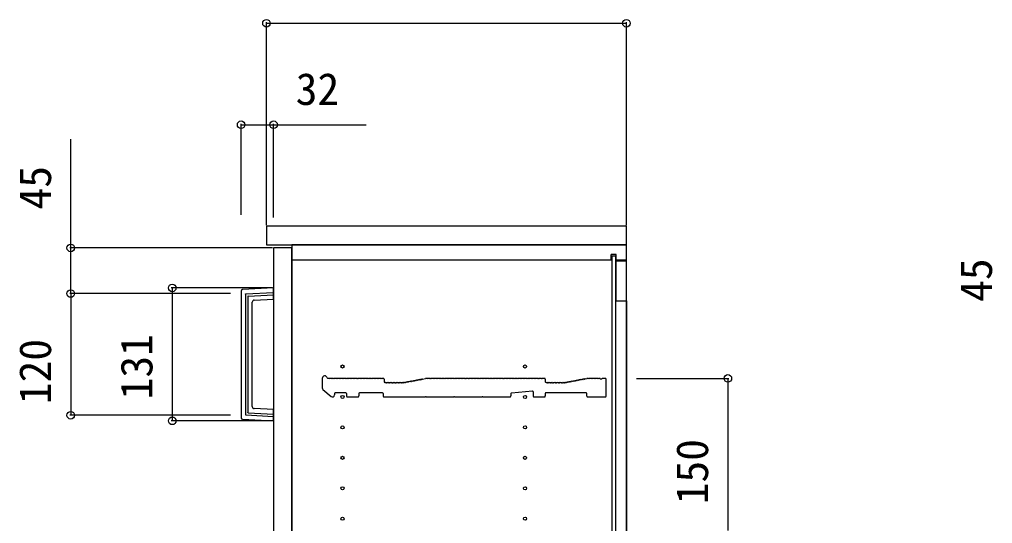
# Model space of a CAD drawing. Units: millimetres, scale not verified. Extents: x -2188 to 2188, y -3252 to 3239.
# Drawn here: x 153 to 1113, y -507 to -10 of the extents above; entities that cross this region are included whole.
import ezdxf
from ezdxf.enums import TextEntityAlignment as Align

# ---------------------------------------------------------------- set-up
doc = ezdxf.new("R2010")
doc.units = ezdxf.units.MM
doc.header["$LTSCALE"] = 16
for name, color, linetype in [('0-3_YKK_12', 2, 'Continuous'), ('0-4_YKK_13', 4, 'Continuous'), ('0-5_YKK_D', 6, 'Continuous')]:
    doc.layers.add(name, color=color, linetype=linetype)
doc.styles.add('ＭＳ ゴシック', font='')
doc.styles.get('ＭＳ ゴシック').set_extended_font_data('MS Gothic')

msp = doc.modelspace()

# ---------------------------------------------------------------- linework, layer by layer
at = {"layer": '0-3_YKK_12'}
for p, q in [((736.5, -246.8), (421.5, -246.8)), ((736.5, -246.8), (736.5, -241.3)), ((741.5, -241.3), (736.5, -241.3)), ((741.5, -246.8), (741.5, -241.3)), ((751.5, -246.8), (741.5, -246.8)), ((751.5, -287.05), (751.5, -956.55)), ((451.5, -363.5), (451.5, -372.89)), ((458.5, -363.5), (457.12, -363.5)), ((511.8, -363.5), (511, -363.5)), ((512.5, -364.2), (512.5, -366.8)), ((550.39, -364.09), (553.47, -363.51)), ((554.5, -363.5), (553.53, -363.5)), ((670.8, -363.5), (670, -363.5)), ((671.5, -364.2), (671.5, -366.8)), ((710.86, -363.81), (712.44, -363.51)), ((713, -363.5), (712.57, -363.5)), ((725.75, -363.77), (727.25, -363.77)), ((730.8, -363.5), (728, -363.5)), ((731.5, -381.1), (731.5, -364.2)), ((513.2, -367.5), (514, -367.5)), ((532, -367.5), (532.43, -367.5)), ((532, -367.5), (532.43, -367.5)), ((532.56, -367.49), (532.71, -367.46)), ((532.56, -367.49), (532.71, -367.46)), ((672.2, -367.5), (673, -367.5)), ((691, -367.5), (691.43, -367.5)), ((691.56, -367.49), (691.71, -367.46)), ((452.19, -374.4), (460.19, -381.31)), ((463.5, -378.5), (463.5, -379.8)), ((474.8, -377.8), (464.2, -377.8)), ((475.5, -378.5), (475.5, -380.8)), ((476.5, -381.8), (486.5, -381.8)), ((487.5, -378.5), (487.5, -380.8)), ((511, -377.8), (488.2, -377.8)), ((511.7, -378.5), (511.7, -380.8)), ((512.7, -381.8), (552.93, -381.8)), ((554.07, -381.8), (580.93, -381.8)), ((582.07, -381.8), (608.93, -381.8)), ((610.07, -381.8), (636.5, -381.8)), ((637.5, -378.44), (637.5, -380.8)), ((638.14, -377.74), (658.74, -375.87)), ((659.5, -376.57), (659.5, -380.8)), ((660.5, -381.8), (670.5, -381.8)), ((671.5, -378.1), (671.5, -380.8)), ((711.8, -377.8), (671.8, -377.8)), ((712.5, -381.1), (712.5, -378.5)), ((713.2, -381.8), (730.8, -381.8))]:
    msp.add_line(p, q, dxfattribs=at)
for points in [[(396.5, -231.8), (751.5, -231.8), (751.5, -213.4), (396.5, -213.4)], [(403.5, -1008.8), (421.5, -1008.8), (421.5, -234.8), (403.5, -234.8)], [(421.5, -1011.8), (751.5, -1011.8), (751.5, -231.8), (421.5, -231.8)], [(737, -1000.55), (741, -1000.55), (741, -243.05), (737, -243.05)], [(741, -287.05), (751.5, -287.05), (751.5, -248.05), (741, -248.05)]]:
    msp.add_lwpolyline(points, close=True, dxfattribs=at)
for centre in [(471.5, -351.8), (651.5, -351.8), (471.5, -381.8), (651.5, -381.8), (471.5, -411.8), (651.5, -411.8), (471.5, -441.8), (651.5, -441.8), (471.5, -471.8), (651.5, -471.8), (471.5, -501.8), (651.5, -501.8)]:
    msp.add_circle(centre, 1.55, dxfattribs=at)
for centre, radius, start, end in [((454, -363.5), 2.5, 12.63563, 180), ((457.12, -362.8), 0.7, 192.63563, 270), ((458.5, -364.38), 0.88, 50.536, 90), ((459.25, -363.47), 0.3, 230.536, 309.464), ((460, -364.38), 0.88, 50.536, 129.464), ((460.75, -363.47), 0.3, 230.536, 309.464), ((461.5, -364.38), 0.88, 50.536, 129.464), ((462.25, -363.47), 0.3, 230.536, 309.464), ((463, -364.38), 0.88, 50.536, 129.464), ((463.75, -363.47), 0.3, 230.536, 309.464), ((464.5, -364.38), 0.88, 50.536, 129.464), ((465.25, -363.47), 0.3, 230.536, 309.464), ((466, -364.38), 0.88, 50.536, 129.464), ((466.75, -363.47), 0.3, 230.536, 309.464), ((467.5, -364.38), 0.88, 50.536, 129.464), ((468.25, -363.47), 0.3, 230.536, 309.464), ((469, -364.38), 0.88, 50.536, 129.464), ((469.75, -363.47), 0.3, 230.536, 309.464), ((470.5, -364.38), 0.88, 50.536, 129.464), ((471.25, -363.47), 0.3, 230.536, 309.464), ((472, -364.38), 0.88, 50.536, 129.464), ((472.75, -363.47), 0.3, 230.536, 309.464), ((473.5, -364.38), 0.88, 50.536, 129.464), ((474.25, -363.47), 0.3, 230.536, 309.464), ((475, -364.38), 0.88, 50.536, 129.464), ((475.75, -363.47), 0.3, 230.536, 309.464), ((476.5, -364.38), 0.88, 50.536, 129.464), ((477.25, -363.47), 0.3, 230.536, 309.464), ((478, -364.38), 0.88, 50.536, 129.464), ((478.75, -363.47), 0.3, 230.536, 309.464), ((479.5, -364.38), 0.88, 50.536, 129.464), ((480.25, -363.47), 0.3, 230.536, 309.464), ((481, -364.38), 0.88, 50.536, 129.464), ((481.75, -363.47), 0.3, 230.536, 309.464), ((482.5, -364.38), 0.88, 50.536, 129.464), ((483.25, -363.47), 0.3, 230.536, 309.464), ((484, -364.38), 0.88, 50.536, 129.464), ((484.75, -363.47), 0.3, 230.536, 309.464), ((485.5, -364.38), 0.88, 50.536, 129.464), ((486.25, -363.47), 0.3, 230.536, 309.464), ((487, -364.38), 0.88, 50.536, 129.464), ((487.75, -363.47), 0.3, 230.536, 309.464), ((488.5, -364.38), 0.88, 50.536, 129.464), ((489.25, -363.47), 0.3, 230.536, 309.464), ((490, -364.38), 0.88, 50.536, 129.464), ((490.75, -363.47), 0.3, 230.536, 309.464), ((491.5, -364.38), 0.88, 50.536, 129.464), ((492.25, -363.47), 0.3, 230.536, 309.464), ((493, -364.38), 0.88, 50.536, 129.464), ((493.75, -363.47), 0.3, 230.536, 309.464), ((494.5, -364.38), 0.88, 50.536, 129.464), ((495.25, -363.47), 0.3, 230.536, 309.464), ((496, -364.38), 0.88, 50.536, 129.464), ((496.75, -363.47), 0.3, 230.536, 309.464), ((497.5, -364.38), 0.88, 50.536, 129.464), ((498.25, -363.47), 0.3, 230.536, 309.464), ((499, -364.38), 0.88, 50.536, 129.464), ((499.75, -363.47), 0.3, 230.536, 309.464), ((500.5, -364.38), 0.88, 50.536, 129.464), ((501.25, -363.47), 0.3, 230.536, 309.464), ((502, -364.38), 0.88, 50.536, 129.464), ((502.75, -363.47), 0.3, 230.536, 309.464), ((503.5, -364.38), 0.88, 50.536, 129.464), ((504.25, -363.47), 0.3, 230.536, 309.464), ((505, -364.38), 0.88, 50.536, 129.464), ((505.75, -363.47), 0.3, 230.536, 309.464), ((506.5, -364.38), 0.88, 50.536, 129.464), ((507.25, -363.47), 0.3, 230.536, 309.464), ((508, -364.38), 0.88, 50.536, 129.464), ((508.75, -363.47), 0.3, 230.536, 309.464), ((509.5, -364.38), 0.88, 50.536, 129.464), ((510.25, -363.47), 0.3, 230.536, 309.464), ((511, -364.38), 0.88, 90, 129.464), ((511.8, -364.2), 0.7, 0, 90), ((547.61, -365.52), 0.88, 61.3203, 140.24829), ((548.17, -364.48), 0.3, 241.3203, 320.24829), ((549.08, -365.24), 0.88, 61.3203, 140.24829), ((549.65, -364.2), 0.3, 241.3203, 320.24829), ((550.55, -364.96), 0.88, 100.7843, 140.24829), ((553.53, -363.8), 0.3, 90, 100.7843), ((554.5, -364.38), 0.88, 50.536, 90), ((555.25, -363.47), 0.3, 230.536, 309.464), ((556, -364.38), 0.88, 50.536, 129.464), ((556.75, -363.47), 0.3, 230.536, 309.464), ((557.5, -364.38), 0.88, 50.536, 129.464), ((558.25, -363.47), 0.3, 230.536, 309.464), ((559, -364.38), 0.88, 50.536, 129.464), ((559.75, -363.47), 0.3, 230.536, 309.464), ((560.5, -364.38), 0.88, 50.536, 129.464), ((561.25, -363.47), 0.3, 230.536, 309.464), ((562, -364.38), 0.88, 50.536, 129.464), ((562.75, -363.47), 0.3, 230.536, 309.464), ((563.5, -364.38), 0.88, 50.536, 129.464), ((564.25, -363.47), 0.3, 230.536, 309.464), ((565, -364.38), 0.88, 50.536, 129.464), ((565.75, -363.47), 0.3, 230.536, 309.464), ((566.5, -364.38), 0.88, 50.536, 129.464), ((567.25, -363.47), 0.3, 230.536, 309.464), ((568, -364.38), 0.88, 50.536, 129.464), ((568.75, -363.47), 0.3, 230.536, 309.464), ((569.5, -364.38), 0.88, 50.536, 129.464), ((570.25, -363.47), 0.3, 230.536, 309.464), ((571, -364.38), 0.88, 50.536, 129.464), ((571.75, -363.47), 0.3, 230.536, 309.464), ((572.5, -364.38), 0.88, 50.536, 129.464), ((573.25, -363.47), 0.3, 230.536, 309.464), ((574, -364.38), 0.88, 50.536, 129.464), ((574.75, -363.47), 0.3, 230.536, 309.464), ((575.5, -364.38), 0.88, 50.536, 129.464), ((576.25, -363.47), 0.3, 230.536, 309.464), ((577, -364.38), 0.88, 50.536, 129.464), ((577.75, -363.47), 0.3, 230.536, 309.464), ((578.5, -364.38), 0.88, 50.536, 129.464), ((579.25, -363.47), 0.3, 230.536, 309.464), ((580, -364.38), 0.88, 50.536, 129.464), ((580.75, -363.47), 0.3, 230.536, 309.464), ((581.5, -364.38), 0.88, 50.536, 129.464), ((582.25, -363.47), 0.3, 230.536, 309.464), ((583, -364.38), 0.88, 50.536, 129.464), ((583.75, -363.47), 0.3, 230.536, 309.464), ((584.5, -364.38), 0.88, 50.536, 129.464), ((585.25, -363.47), 0.3, 230.536, 309.464), ((586, -364.38), 0.88, 50.536, 129.464), ((586.75, -363.47), 0.3, 230.536, 309.464), ((587.5, -364.38), 0.88, 50.536, 129.464), ((588.25, -363.47), 0.3, 230.536, 309.464), ((589, -364.38), 0.88, 50.536, 129.464), ((589.75, -363.47), 0.3, 230.536, 309.464), ((590.5, -364.38), 0.88, 50.536, 129.464), ((591.25, -363.47), 0.3, 230.536, 309.464), ((592, -364.38), 0.88, 50.536, 129.464), ((592.75, -363.47), 0.3, 230.536, 309.464), ((593.5, -364.38), 0.88, 50.536, 129.464), ((594.25, -363.47), 0.3, 230.536, 309.464), ((595, -364.38), 0.88, 50.536, 129.464), ((595.75, -363.47), 0.3, 230.536, 309.464), ((596.5, -364.38), 0.88, 50.536, 129.464), ((597.25, -363.47), 0.3, 230.536, 309.464), ((598, -364.38), 0.88, 50.536, 129.464), ((598.75, -363.47), 0.3, 230.536, 309.464), ((599.5, -364.38), 0.88, 50.536, 129.464), ((600.25, -363.47), 0.3, 230.536, 309.464), ((601, -364.38), 0.88, 50.536, 129.464), ((601.75, -363.47), 0.3, 230.536, 309.464), ((602.5, -364.38), 0.88, 50.536, 129.464), ((603.25, -363.47), 0.3, 230.536, 309.464), ((604, -364.38), 0.88, 50.536, 129.464), ((604.75, -363.47), 0.3, 230.536, 309.464), ((605.5, -364.38), 0.88, 50.536, 129.464), ((606.25, -363.47), 0.3, 230.536, 309.464), ((607, -364.38), 0.88, 50.536, 129.464), ((607.75, -363.47), 0.3, 230.536, 309.464), ((608.5, -364.38), 0.88, 50.536, 129.464), ((609.25, -363.47), 0.3, 230.536, 309.464), ((610, -364.38), 0.88, 50.536, 129.464), ((610.75, -363.47), 0.3, 230.536, 309.464), ((611.5, -364.38), 0.88, 50.536, 129.464), ((612.25, -363.47), 0.3, 230.536, 309.464), ((613, -364.38), 0.88, 50.536, 129.464), ((613.75, -363.47), 0.3, 230.536, 309.464), ((614.5, -364.38), 0.88, 50.536, 129.464), ((615.25, -363.47), 0.3, 230.536, 309.464), ((616, -364.38), 0.88, 50.536, 129.464), ((616.75, -363.47), 0.3, 230.536, 309.464), ((617.5, -364.38), 0.88, 50.536, 129.464), ((618.25, -363.47), 0.3, 230.536, 309.464), ((619, -364.38), 0.88, 50.536, 129.464), ((619.75, -363.47), 0.3, 230.536, 309.464), ((620.5, -364.38), 0.88, 50.536, 129.464), ((621.25, -363.47), 0.3, 230.536, 309.464), ((622, -364.38), 0.88, 50.536, 129.464), ((622.75, -363.47), 0.3, 230.536, 309.464), ((623.5, -364.38), 0.88, 50.536, 129.464), ((624.25, -363.47), 0.3, 230.536, 309.464), ((625, -364.38), 0.88, 50.536, 129.464), ((625.75, -363.47), 0.3, 230.536, 309.464), ((626.5, -364.38), 0.88, 50.536, 129.464), ((627.25, -363.47), 0.3, 230.536, 309.464), ((628, -364.38), 0.88, 50.536, 129.464), ((628.75, -363.47), 0.3, 230.536, 309.464), ((629.5, -364.38), 0.88, 50.536, 129.464), ((630.25, -363.47), 0.3, 230.536, 309.464), ((631, -364.38), 0.88, 50.536, 129.464), ((631.75, -363.47), 0.3, 230.536, 309.464), ((632.5, -364.38), 0.88, 50.536, 129.464), ((633.25, -363.47), 0.3, 230.536, 309.464), ((634, -364.38), 0.88, 50.536, 129.464), ((634.75, -363.47), 0.3, 230.536, 309.464), ((635.5, -364.38), 0.88, 50.536, 129.464), ((636.25, -363.47), 0.3, 230.536, 309.464), ((637, -364.38), 0.88, 50.536, 129.464), ((637.75, -363.47), 0.3, 230.536, 309.464), ((638.5, -364.38), 0.88, 50.536, 129.464), ((639.25, -363.47), 0.3, 230.536, 309.464), ((640, -364.38), 0.88, 50.536, 129.464), ((640.75, -363.47), 0.3, 230.536, 309.464), ((641.5, -364.38), 0.88, 50.536, 129.464), ((642.25, -363.47), 0.3, 230.536, 309.464), ((643, -364.38), 0.88, 50.536, 129.464), ((643.75, -363.47), 0.3, 230.536, 309.464), ((644.5, -364.38), 0.88, 50.536, 129.464), ((645.25, -363.47), 0.3, 230.536, 309.464), ((646, -364.38), 0.88, 50.536, 129.464), ((646.75, -363.47), 0.3, 230.536, 309.464), ((647.5, -364.38), 0.88, 50.536, 129.464), ((648.25, -363.47), 0.3, 230.536, 309.464), ((649, -364.38), 0.88, 50.536, 129.464), ((649.75, -363.47), 0.3, 230.536, 309.464), ((650.5, -364.38), 0.88, 50.536, 129.464), ((651.25, -363.47), 0.3, 230.536, 309.464), ((652, -364.38), 0.88, 50.536, 129.464), ((652.75, -363.47), 0.3, 230.536, 309.464), ((653.5, -364.38), 0.88, 50.536, 129.464), ((654.25, -363.47), 0.3, 230.536, 309.464), ((655, -364.38), 0.88, 50.536, 129.464), ((655.75, -363.47), 0.3, 230.536, 309.464), ((656.5, -364.38), 0.88, 50.536, 129.464), ((657.25, -363.47), 0.3, 230.536, 309.464), ((658, -364.38), 0.88, 50.536, 129.464), ((658.75, -363.47), 0.3, 230.536, 309.464), ((659.5, -364.38), 0.88, 50.536, 129.464), ((660.25, -363.47), 0.3, 230.536, 309.464), ((661, -364.38), 0.88, 50.536, 129.464), ((661.75, -363.47), 0.3, 230.536, 309.464), ((662.5, -364.38), 0.88, 50.536, 129.464), ((663.25, -363.47), 0.3, 230.536, 309.464), ((664, -364.38), 0.88, 50.536, 129.464), ((664.75, -363.47), 0.3, 230.536, 309.464), ((665.5, -364.38), 0.88, 50.536, 129.464), ((666.25, -363.47), 0.3, 230.536, 309.464), ((667, -364.38), 0.88, 50.536, 129.464), ((667.75, -363.47), 0.3, 230.536, 309.464), ((668.5, -364.38), 0.88, 50.536, 129.464), ((669.25, -363.47), 0.3, 230.536, 309.464), ((670, -364.38), 0.88, 90, 129.464), ((670.8, -364.2), 0.7, 0, 90), ((706.61, -365.52), 0.88, 61.3203, 140.24829), ((707.17, -364.48), 0.3, 241.3203, 320.24829), ((708.08, -365.24), 0.88, 61.3203, 140.24829), ((708.65, -364.2), 0.3, 241.3203, 320.24829), ((709.55, -364.96), 0.88, 61.3203, 140.24829), ((710.12, -363.92), 0.3, 241.3203, 320.24829), ((711.03, -364.68), 0.88, 100.7843, 140.24829), ((712.57, -364.2), 0.7, 90, 100.7843), ((713, -364.38), 0.88, 50.536, 90), ((713.75, -363.47), 0.3, 230.536, 309.464), ((714.5, -364.38), 0.88, 50.536, 129.464), ((715.25, -363.47), 0.3, 230.536, 309.464), ((716, -364.38), 0.88, 50.536, 129.464), ((716.75, -363.47), 0.3, 230.536, 309.464), ((717.5, -364.38), 0.88, 50.536, 129.464), ((718.25, -363.47), 0.3, 230.536, 309.464), ((719, -364.38), 0.88, 50.536, 129.464), ((719.75, -363.47), 0.3, 230.536, 309.464), ((720.5, -364.38), 0.88, 50.536, 129.464), ((721.25, -363.47), 0.3, 230.536, 309.464), ((722, -364.38), 0.88, 50.536, 129.464), ((722.75, -363.47), 0.3, 230.536, 309.464), ((723.5, -364.38), 0.88, 50.536, 129.464), ((724.25, -363.47), 0.3, 230.536, 309.464), ((725, -364.38), 0.88, 50.46055, 129.464), ((725.75, -363.47), 0.3, 230.46055, 270), ((727.25, -363.47), 0.3, 270, 309.53945), ((728, -364.38), 0.88, 90, 129.53945), ((730.8, -364.2), 0.7, 0, 90), ((453.5, -372.89), 2, 180, 229.16128), ((513.2, -366.8), 0.7, 180, 270), ((514, -368.38), 0.88, 50.536, 90), ((514.75, -367.47), 0.3, 230.536, 309.464), ((515.5, -368.38), 0.88, 50.536, 129.464), ((516.25, -367.47), 0.3, 230.536, 309.464), ((517, -368.38), 0.88, 50.536, 129.464), ((517.75, -367.47), 0.3, 230.536, 309.464), ((518.5, -368.38), 0.88, 50.536, 129.464), ((519.25, -367.47), 0.3, 230.536, 309.464), ((520, -368.38), 0.88, 50.536, 129.464), ((520.75, -367.47), 0.3, 230.536, 309.464), ((521.5, -368.38), 0.88, 50.536, 129.464), ((522.25, -367.47), 0.3, 230.536, 309.464), ((523, -368.38), 0.88, 50.536, 129.464), ((523.75, -367.47), 0.3, 230.536, 309.464), ((524.5, -368.38), 0.88, 50.536, 129.464), ((525.25, -367.47), 0.3, 230.536, 309.464), ((526, -368.38), 0.88, 50.536, 129.464), ((526.75, -367.47), 0.3, 230.536, 309.464), ((527.5, -368.38), 0.88, 50.536, 129.464), ((528.25, -367.47), 0.3, 230.536, 309.464), ((529, -368.38), 0.88, 50.536, 129.464), ((529.75, -367.47), 0.3, 230.536, 309.464), ((530.5, -368.38), 0.88, 50.536, 129.464), ((531.25, -367.47), 0.3, 230.536, 309.464), ((532, -368.38), 0.88, 90, 129.464), ((532.43, -366.8), 0.7, 270, 280.7843), ((532.43, -366.8), 0.7, 270, 280.7843), ((532.87, -368.33), 0.88, 61.3203, 100.7843), ((533.44, -367.29), 0.3, 241.3203, 320.24829), ((534.34, -368.04), 0.88, 61.3203, 140.24829), ((534.91, -367.01), 0.3, 241.3203, 320.24829), ((535.82, -367.76), 0.88, 61.3203, 140.24829), ((536.38, -366.73), 0.3, 241.3203, 320.24829), ((537.29, -367.48), 0.88, 61.3203, 140.24829), ((537.86, -366.45), 0.3, 241.3203, 320.24829), ((538.77, -367.2), 0.88, 61.3203, 140.24829), ((539.33, -366.17), 0.3, 241.3203, 320.24829), ((540.24, -366.92), 0.88, 61.3203, 140.24829), ((540.81, -365.89), 0.3, 241.3203, 320.24829), ((541.71, -366.64), 0.88, 61.3203, 140.24829), ((542.28, -365.61), 0.3, 241.3203, 320.24829), ((543.19, -366.36), 0.88, 61.3203, 140.24829), ((543.75, -365.33), 0.3, 241.3203, 320.24829), ((544.66, -366.08), 0.88, 61.3203, 140.24829), ((545.23, -365.04), 0.3, 241.3203, 320.24829), ((546.13, -365.8), 0.88, 61.3203, 140.24829), ((546.7, -364.76), 0.3, 241.3203, 320.24829), ((672.2, -366.8), 0.7, 180, 270), ((673, -368.38), 0.88, 50.536, 90), ((673.75, -367.47), 0.3, 230.536, 309.464), ((674.5, -368.38), 0.88, 50.536, 129.464), ((675.25, -367.47), 0.3, 230.536, 309.464), ((676, -368.38), 0.88, 50.536, 129.464), ((676.75, -367.47), 0.3, 230.536, 309.464), ((677.5, -368.38), 0.88, 50.536, 129.464), ((678.25, -367.47), 0.3, 230.536, 309.464), ((679, -368.38), 0.88, 50.536, 129.464), ((679.75, -367.47), 0.3, 230.536, 309.464), ((680.5, -368.38), 0.88, 50.536, 129.464), ((681.25, -367.47), 0.3, 230.536, 309.464), ((682, -368.38), 0.88, 50.536, 129.464), ((682.75, -367.47), 0.3, 230.536, 309.464), ((683.5, -368.38), 0.88, 50.536, 129.464), ((684.25, -367.47), 0.3, 230.536, 309.464), ((685, -368.38), 0.88, 50.536, 129.464), ((685.75, -367.47), 0.3, 230.536, 309.464), ((686.5, -368.38), 0.88, 50.536, 129.464), ((687.25, -367.47), 0.3, 230.536, 309.464), ((688, -368.38), 0.88, 50.536, 129.464), ((688.75, -367.47), 0.3, 230.536, 309.464), ((689.5, -368.38), 0.88, 50.536, 129.464), ((690.25, -367.47), 0.3, 230.536, 309.464), ((691, -368.38), 0.88, 90, 129.464), ((691.43, -366.8), 0.7, 270, 280.7843), ((691.87, -368.33), 0.88, 61.3203, 100.7843), ((692.44, -367.29), 0.3, 241.3203, 320.24829), ((693.34, -368.04), 0.88, 61.3203, 140.24829), ((693.91, -367.01), 0.3, 241.3203, 320.24829), ((694.82, -367.76), 0.88, 61.3203, 140.24829), ((695.38, -366.73), 0.3, 241.3203, 320.24829), ((696.29, -367.48), 0.88, 61.3203, 140.24829), ((696.86, -366.45), 0.3, 241.3203, 320.24829), ((697.77, -367.2), 0.88, 61.3203, 140.24829), ((698.33, -366.17), 0.3, 241.3203, 320.24829), ((699.24, -366.92), 0.88, 61.3203, 140.24829), ((699.81, -365.89), 0.3, 241.3203, 320.24829), ((700.71, -366.64), 0.88, 61.3203, 140.24829), ((701.28, -365.61), 0.3, 241.3203, 320.24829), ((702.19, -366.36), 0.88, 61.3203, 140.24829), ((702.75, -365.33), 0.3, 241.3203, 320.24829), ((703.66, -366.08), 0.88, 61.3203, 140.24829), ((704.23, -365.04), 0.3, 241.3203, 320.24829), ((705.13, -365.8), 0.88, 61.3203, 140.24829), ((705.7, -364.76), 0.3, 241.3203, 320.24829), ((461.5, -379.8), 2, 229.16128, 0), ((464.2, -378.5), 0.7, 90, 180), ((474.8, -378.5), 0.7, 0, 90), ((476.5, -380.8), 1, 180, 270), ((486.5, -380.8), 1, 270, 0), ((488.2, -378.5), 0.7, 90, 180), ((511, -378.5), 0.7, 0, 90), ((512.7, -380.8), 1, 180, 270), ((552.93, -381.5), 0.3, 270, 325.1501), ((553.5, -381.9), 0.4, 34.8499, 145.1501), ((554.07, -381.5), 0.3, 214.8499, 270), ((580.93, -381.5), 0.3, 270, 325.1501), ((581.5, -381.9), 0.4, 34.8499, 145.1501), ((582.07, -381.5), 0.3, 214.8499, 270), ((608.93, -381.5), 0.3, 270, 325.1501), ((609.5, -381.9), 0.4, 34.8499, 145.1501), ((610.07, -381.5), 0.3, 214.8499, 270), ((636.5, -380.8), 1, 270, 0), ((638.2, -378.44), 0.7, 95.19443, 180), ((658.8, -376.57), 0.7, 0, 95.19443), ((660.5, -380.8), 1, 180, 270), ((670.5, -380.8), 1, 270, 0), ((671.8, -378.1), 0.3, 90, 180), ((711.8, -378.5), 0.7, 0, 90), ((713.2, -381.1), 0.7, 180, 270), ((730.8, -381.1), 0.7, 270, 0)]:
    msp.add_arc(centre, radius, start, end, dxfattribs=at)
at = {"layer": '0-4_YKK_13'}
for p, q in [((371.5, -277.39), (371.5, -402.21)), ((403.5, -274.29), (372.92, -275.9)), ((403.5, -285.31), (403.5, -274.29)), ((375.84, -280.22), (375.84, -399.31)), ((376.04, -280.08), (403.5, -278.64)), ((378.16, -282.55), (378.16, -397.05)), ((378.42, -282.27), (403.5, -280.96)), ((384.4, -286.31), (403.5, -285.31)), ((382.5, -391.29), (382.5, -288.31)), ((376.04, -399.52), (403.5, -400.96)), ((378.42, -397.33), (403.5, -398.64))]:
    msp.add_line(p, q, dxfattribs=at)
for points in [[(375.84, -280.29), (375.85, -280.22), (375.88, -280.16), (375.92, -280.11), (375.97, -280.09), (376.04, -280.08)], [(378.42, -282.27), (378.33, -282.29), (378.25, -282.33), (378.2, -282.37), (378.18, -282.43), (378.16, -282.55)], [(372.92, -403.7), (403.5, -405.31), (403.5, -394.29), (384.4, -393.29)], [(375.84, -399.31), (375.85, -399.38), (375.88, -399.44), (375.92, -399.49), (375.97, -399.51), (376.04, -399.52)], [(378.42, -397.33), (378.33, -397.31), (378.25, -397.27), (378.2, -397.23), (378.18, -397.17), (378.16, -397.05)]]:
    msp.add_lwpolyline(points, dxfattribs=at)
for centre, radius, start, end in [((373, -277.39), 1.5, 92.7637, 180.21124), ((384.5, -288.31), 2, 93.19527, 179.79522), ((384.5, -391.29), 2, 180.19527, 266.79522), ((373, -402.21), 1.5, 179.7637, 267.21124)]:
    msp.add_arc(centre, radius, start, end, dxfattribs=at)
at = {"layer": '0-5_YKK_D'}
for p, q in [((396.5, -212.4), (396.5, -12.4)), ((396.5, -13.4), (751.5, -13.4)), ((751.5, -212.4), (751.5, -12.4)), ((371.5, -202.25), (371.5, -112.4)), ((403.5, -204.85), (403.5, -112.4)), ((402.5, -234.8), (202.5, -234.8)), ((402.5, -274.29), (302.5, -274.29)), ((303.5, -274.29), (303.5, -405.31)), ((361, -279.8), (202.5, -279.8)), ((361, -279.8), (202.5, -279.8)), ((203.5, -279.8), (203.5, -399.8)), ((761.5, -363.5), (852.5, -363.5)), ((851.5, -363.5), (851.5, -513.5)), ((361, -399.8), (202.5, -399.8)), ((402.5, -405.31), (302.5, -405.31))]:
    msp.add_line(p, q, dxfattribs=at)
for points in [[(371.5, -113.4), (403.5, -113.4), (494.69, -113.4)], [(203.5, -279.8), (203.5, -234.8), (203.5, -127.63)]]:
    msp.add_lwpolyline(points, dxfattribs=at)
for centre in [(396.5, -13.4), (751.5, -13.4), (371.5, -113.4), (403.5, -113.4), (203.5, -234.8), (203.5, -279.8), (203.5, -279.8), (303.5, -274.29), (851.5, -363.5), (203.5, -399.8), (303.5, -405.31)]:
    msp.add_circle(centre, 3.75, dxfattribs=at)

# ---------------------------------------------------------------- texts
at = {"layer": '0-5_YKK_D', "style": 'ＭＳ ゴシック'}
msp.add_text('32', height=31.52, dxfattribs=at).set_placement((425.32, -103.4), align=Align.BOTTOM_LEFT)
for s, p in [('45', (193.5, -197)), ('45', (1121.5, -288.08)), ('131', (293.5, -384.14)), ('120', (193.5, -388.91)), ('150', (841.5, -487.61))]:
    msp.add_text(s, height=31.52, rotation=90, dxfattribs=at).set_placement(p, align=Align.BOTTOM_LEFT)

doc.saveas('drawing.dxf')
